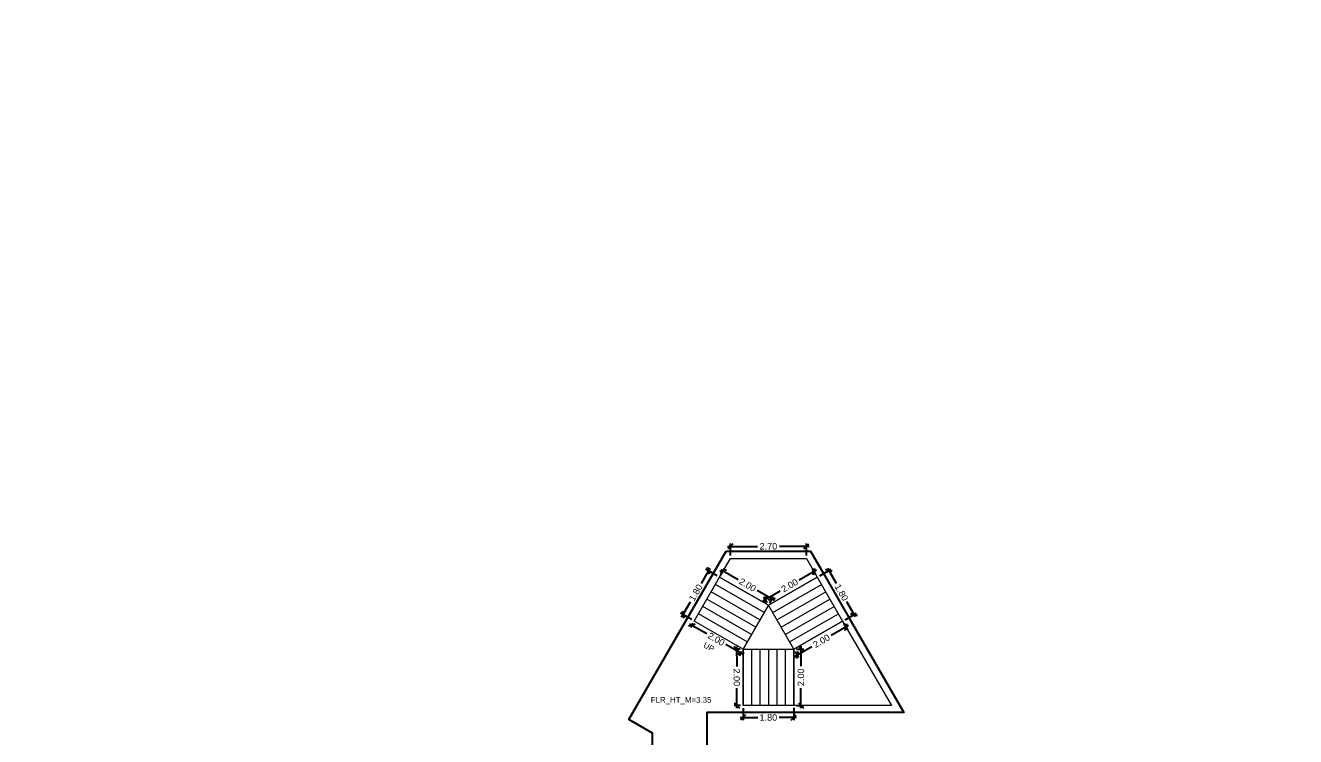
# Model space of a CAD drawing. Header units: metres. Extents: x 256329 to 886268, y -249371 to 355.
# Drawn here: x 287414.93 to 287460.01, y -1110.48 to -1085.22 of the extents above; entities that cross this region are included whole.
import ezdxf

# ---------------------------------------------------------------- set-up
doc = ezdxf.new("R2010")
doc.units = ezdxf.units.M
doc.header["$MEASUREMENT"] = 0
doc.header["$PDMODE"] = 35
doc.linetypes.add('CONTINOUS', pattern=[0])
doc.layers.get('0').update_dxf_attribs({"lineweight": 18})
doc.layers.get('Defpoints').update_dxf_attribs({"lineweight": 20})
doc.layers.add('A_TEXT', color=4, linetype='Continuous', lineweight=0, transparency=0.3)
doc.layers.add('BLK_2_FLR_33_STAIR_4', color=7, linetype='Continuous')
for name, color, linetype, lineweight in [('BLK_2_FLR_33_STAIR_4_FLIGHT_1', 7, 'Continuous', 0), ('BLK_2_FLR_33_STAIR_4_FLIGHT_2', 7, 'Continuous', 0), ('BLK_2_FLR_33_STAIR_4_FLIGHT_3', 7, 'Continuous', 0), ('BLK_2_FLR_33_STAIR_4_LANDING_2', 7, 'Continuous', 0), ('BLK_2_FLR_34_STAIR_4_LANDING_1', 7, 'Continuous', 0)]:
    doc.layers.add(name, color=color, linetype=linetype, lineweight=lineweight)
doc.styles.add('Arial', font='arial.ttf')
doc.styles.get("Standard").update_dxf_attribs({"font": 'arial.ttf'})
doc.dimstyles.new('METRIC DIM', dxfattribs={"dimtxt": 0.23, "dimasz": 0.18, "dimexe": 0.1, "dimexo": 0.1, "dimgap": 0.09, "dimtad": 0, "dimzin": 0, "dimdsep": 46, "dimtxsty": 'Standard', "dimblk": 'OBLIQUE', "dimcen": 0, "dimdle": 0.1, "dimclrd": 147, "dimclre": 147, "dimclrt": 7, "dimadec": 0, "dimazin": 0, "dimtfac": 1, "dimtofl": 0, "dimtmove": 0, "dimatfit": 2, "dimfxl": 0.125, "dimtolj": 1, "dimtzin": 0, "dimarcsym": 0})

# ---------------------------------------------------------------- blocks, each defined once
blk = doc.blocks.new('_Oblique')
at = {"color": 0, "linetype": 'ByBlock', "lineweight": -2}
blk.add_line((-0.5, -0.5), (0.5, 0.5), dxfattribs=at)
blk = doc.blocks.new('*D1714')
at = {"layer": 'BLK_2_FLR_33_STAIR_4_FLIGHT_2', "color": 147, "lineweight": -2, "transparency": 16777216}
for p, q in [((287443.39336, -1104.492252), (287443.703507, -1105.031989)), ((287443.120764, -1104.764227), (287443.529888, -1104.529134)), ((287444.389816, -1106.226345), (287444.079669, -1105.686608)), ((287444.017574, -1106.32491), (287444.426697, -1106.089817))]:
    blk.add_line(p, q, dxfattribs=at)
at = {"layer": 'Defpoints', "color": 0, "linetype": 'CONTINOUS', "transparency": 16777216}
for p in [(287443.03406, -1104.81405, 0.042641), (287444.339993, -1106.13964), (287443.930869, -1106.374733, 0.042641)]:
    blk.add_point(p, dxfattribs=at)
at = {"layer": 'BLK_2_FLR_33_STAIR_4_FLIGHT_2', "color": 147, "linetype": 'CONTINOUS', "lineweight": -2, "transparency": 16777216, "xscale": 0.18, "yscale": 0.18, "zscale": 0.18}
for p, rotation in [((287443.443183, -1104.578957), 119.882813), ((287444.339993, -1106.13964), 299.882813)]:
    blk.add_blockref('_Oblique', p, dxfattribs=dict(at, rotation=rotation))
at = {"layer": 'BLK_2_FLR_33_STAIR_4_FLIGHT_2', "color": 7, "linetype": 'CONTINOUS', "transparency": 16777216, "insert": (287443.891588, -1105.359299), "char_height": 0.23, "attachment_point": 5, "rotation": 299.8828126}
blk.add_mtext('\\A1;1.80', dxfattribs=at)
blk = doc.blocks.new('*D1715')
at = {"layer": 'BLK_2_FLR_34_STAIR_4_LANDING_1', "color": 147, "lineweight": -2, "transparency": 16777216}
for p, q in [((287439.605255, -1104.541864), (287440.221181, -1104.896008)), ((287439.614654, -1104.726136), (287439.741792, -1104.505018)), ((287441.513796, -1105.639233), (287440.897871, -1105.285089)), ((287441.349813, -1105.723814), (287441.476951, -1105.502696))]:
    blk.add_line(p, q, dxfattribs=at)
at = {"layer": 'Defpoints', "color": 0, "linetype": 'CONTINOUS', "transparency": 16777216}
for p in [(287439.564808, -1104.812827, 0.042641), (287441.299967, -1105.810505, 0.042641), (287441.427105, -1105.589388)]:
    blk.add_point(p, dxfattribs=at)
at = {"layer": 'BLK_2_FLR_34_STAIR_4_LANDING_1', "color": 147, "linetype": 'CONTINOUS', "lineweight": -2, "transparency": 16777216, "xscale": 0.18, "yscale": 0.18, "zscale": 0.18}
for p, rotation in [((287439.691946, -1104.591709), 150.102044), ((287441.427105, -1105.589388), 330.102044)]:
    blk.add_blockref('_Oblique', p, dxfattribs=dict(at, rotation=rotation))
at = {"layer": 'BLK_2_FLR_34_STAIR_4_LANDING_1', "color": 7, "linetype": 'CONTINOUS', "transparency": 16777216, "insert": (287440.559526, -1105.090549), "char_height": 0.23, "attachment_point": 5, "rotation": 330.1020442}
blk.add_mtext('\\A1;2.00', dxfattribs=at)
blk = doc.blocks.new('*D1716')
at = {"layer": 'BLK_2_FLR_33_STAIR_4_FLIGHT_2', "color": 147, "lineweight": -2, "transparency": 16777216}
for p, q in [((287443.005426, -1104.563508), (287442.390071, -1104.917107)), ((287442.984237, -1104.727345), (287442.868898, -1104.526627)), ((287441.097924, -1105.659609), (287441.713279, -1105.30601)), ((287441.250144, -1105.723801), (287441.134806, -1105.523082))]:
    blk.add_line(p, q, dxfattribs=at)
at = {"layer": 'Defpoints', "color": 0, "linetype": 'CONTINOUS', "transparency": 16777216}
for p in [(287442.918721, -1104.613331), (287443.03406, -1104.81405, 0.042641), (287441.299967, -1105.810505, 0.042641)]:
    blk.add_point(p, dxfattribs=at)
at = {"layer": 'BLK_2_FLR_33_STAIR_4_FLIGHT_2', "color": 147, "linetype": 'CONTINOUS', "lineweight": -2, "transparency": 16777216, "xscale": 0.18, "yscale": 0.18, "zscale": 0.18}
for p, rotation in [((287442.918721, -1104.613331), 29.88281300000001), ((287441.184629, -1105.609786), 209.882813)]:
    blk.add_blockref('_Oblique', p, dxfattribs=dict(at, rotation=rotation))
at = {"layer": 'BLK_2_FLR_33_STAIR_4_FLIGHT_2', "color": 7, "linetype": 'CONTINOUS', "transparency": 16777216, "insert": (287442.051675, -1105.111559), "char_height": 0.23, "attachment_point": 5, "rotation": 29.8828126}
blk.add_mtext('\\A1;2.00', dxfattribs=at)
blk = doc.blocks.new('*D1717')
at = {"layer": 'BLK_2_FLR_33_STAIR_4_FLIGHT_3', "color": 147, "lineweight": -2, "transparency": 16777216}
for p, q in [((287440.296778, -1107.371636), (287440.069499, -1107.372654)), ((287440.16905, -1107.272207), (287440.172227, -1107.982023)), ((287440.178899, -1109.472404), (287440.175721, -1108.762588)), ((287440.305732, -1109.371835), (287440.078452, -1109.372853))]:
    blk.add_line(p, q, dxfattribs=at)
at = {"layer": 'Defpoints', "color": 0, "linetype": 'CONTINOUS', "transparency": 16777216}
for p in [(287440.396777, -1107.371189, 0.042641), (287440.178451, -1109.372405), (287440.405731, -1109.371388, 0.042641)]:
    blk.add_point(p, dxfattribs=at)
at = {"layer": 'BLK_2_FLR_33_STAIR_4_FLIGHT_3', "color": 147, "linetype": 'CONTINOUS', "lineweight": -2, "transparency": 16777216, "xscale": 0.18, "yscale": 0.18, "zscale": 0.18}
for p, rotation in [((287440.169498, -1107.372206), 90.256477), ((287440.178451, -1109.372405), 270.256477)]:
    blk.add_blockref('_Oblique', p, dxfattribs=dict(at, rotation=rotation))
at = {"layer": 'BLK_2_FLR_33_STAIR_4_FLIGHT_3', "color": 7, "linetype": 'CONTINOUS', "transparency": 16777216, "insert": (287440.173974, -1108.372305), "char_height": 0.23, "attachment_point": 5, "rotation": 270.2564771}
blk.add_mtext('\\A1;2.00', dxfattribs=at)
blk = doc.blocks.new('*D1718')
at = {"layer": 'BLK_2_FLR_33_STAIR_4_FLIGHT_1', "color": 147, "lineweight": -2, "transparency": 16777216}
for p, q in [((287438.494846, -1106.466801), (287439.10926, -1106.821378)), ((287438.61512, -1106.458455), (287438.531474, -1106.603397)), ((287440.399743, -1107.566114), (287439.785329, -1107.211537)), ((287440.346793, -1107.457801), (287440.263148, -1107.602742))]:
    blk.add_line(p, q, dxfattribs=at)
at = {"layer": 'Defpoints', "color": 0, "linetype": 'CONTINOUS', "transparency": 16777216}
for p in [(287438.581458, -1106.516785), (287438.665103, -1106.371843, 0.042641), (287440.396777, -1107.371189, 0.042641)]:
    blk.add_point(p, dxfattribs=at)
at = {"layer": 'BLK_2_FLR_33_STAIR_4_FLIGHT_1', "color": 147, "linetype": 'CONTINOUS', "lineweight": -2, "transparency": 16777216, "xscale": 0.18, "yscale": 0.18, "zscale": 0.18}
for p, rotation in [((287438.581458, -1106.516785), 150.01084), ((287440.313131, -1107.51613), 330.01084)]:
    blk.add_blockref('_Oblique', p, dxfattribs=dict(at, rotation=rotation))
at = {"layer": 'BLK_2_FLR_33_STAIR_4_FLIGHT_1', "color": 7, "linetype": 'CONTINOUS', "transparency": 16777216, "insert": (287439.447295, -1107.016458), "char_height": 0.23, "attachment_point": 5, "rotation": 330.0108404}
blk.add_mtext('\\A1;2.00', dxfattribs=at)
blk = doc.blocks.new('*D1719')
at = {"layer": 'BLK_2_FLR_33_STAIR_4_LANDING_2', "color": 147, "lineweight": -2, "transparency": 16777216}
for p, q in [((287444.137169, -1106.533036), (287443.521814, -1106.886635)), ((287443.980692, -1106.461438), (287444.100287, -1106.669564)), ((287442.229667, -1107.629137), (287442.845021, -1107.275538)), ((287442.2466, -1107.457893), (287442.366194, -1107.666019))]:
    blk.add_line(p, q, dxfattribs=at)
at = {"layer": 'Defpoints', "color": 0, "linetype": 'CONTINOUS', "transparency": 16777216}
for p in [(287443.930869, -1106.374733, 0.042641), (287444.050464, -1106.582859), (287442.196777, -1107.371189, 0.042641)]:
    blk.add_point(p, dxfattribs=at)
at = {"layer": 'BLK_2_FLR_33_STAIR_4_LANDING_2', "color": 147, "linetype": 'CONTINOUS', "lineweight": -2, "transparency": 16777216, "xscale": 0.18, "yscale": 0.18, "zscale": 0.18}
for p, rotation in [((287444.050464, -1106.582859), 29.88281300000001), ((287442.316372, -1107.579314), 209.882813)]:
    blk.add_blockref('_Oblique', p, dxfattribs=dict(at, rotation=rotation))
at = {"layer": 'BLK_2_FLR_33_STAIR_4_LANDING_2', "color": 7, "linetype": 'CONTINOUS', "transparency": 16777216, "insert": (287443.183418, -1107.081087), "char_height": 0.23, "attachment_point": 5, "rotation": 29.8828126}
blk.add_mtext('\\A1;2.00', dxfattribs=at)
blk = doc.blocks.new('*D1720')
at = {"layer": 'BLK_2_FLR_33_STAIR_4_LANDING_2', "color": 147, "lineweight": -2, "transparency": 16777216}
for p, q in [((287442.296777, -1107.371189), (287442.552428, -1107.371189)), ((287442.452428, -1107.271189), (287442.452428, -1107.980902)), ((287442.452428, -1109.471189), (287442.452428, -1108.761475)), ((287442.296777, -1109.371189), (287442.552428, -1109.371189))]:
    blk.add_line(p, q, dxfattribs=at)
at = {"layer": 'Defpoints', "color": 0, "linetype": 'CONTINOUS', "transparency": 16777216}
for p in [(287442.196777, -1107.371189, 0.042641), (287442.196777, -1109.371189, 0.042641), (287442.452428, -1109.371189)]:
    blk.add_point(p, dxfattribs=at)
at = {"layer": 'BLK_2_FLR_33_STAIR_4_LANDING_2', "color": 147, "linetype": 'CONTINOUS', "lineweight": -2, "transparency": 16777216, "xscale": 0.18, "yscale": 0.18, "zscale": 0.18}
for p, rotation in [((287442.452428, -1107.371189), 90), ((287442.452428, -1109.371189), 270)]:
    blk.add_blockref('_Oblique', p, dxfattribs=dict(at, rotation=rotation))
at = {"layer": 'BLK_2_FLR_33_STAIR_4_LANDING_2', "color": 7, "linetype": 'CONTINOUS', "transparency": 16777216, "insert": (287442.452428, -1108.371189), "char_height": 0.23, "attachment_point": 5, "rotation": 90}
blk.add_mtext('\\A1;2.00', dxfattribs=at)
blk = doc.blocks.new('*D1721')
at = {"layer": 'BLK_2_FLR_33_STAIR_4_FLIGHT_1', "color": 147, "lineweight": -2, "transparency": 16777216}
for p, q in [((287439.219285, -1104.497969), (287438.908137, -1105.037129)), ((287439.478196, -1104.762844), (287439.08269, -1104.534597)), ((287438.219613, -1106.230209), (287438.530761, -1105.691049)), ((287438.578491, -1106.321859), (287438.182984, -1106.093613))]:
    blk.add_line(p, q, dxfattribs=at)
at = {"layer": 'Defpoints', "color": 0, "linetype": 'CONTINOUS', "transparency": 16777216}
for p in [(287439.564808, -1104.812827, 0.042641), (287438.269596, -1106.143597), (287438.665103, -1106.371843, 0.042641)]:
    blk.add_point(p, dxfattribs=at)
at = {"layer": 'BLK_2_FLR_33_STAIR_4_FLIGHT_1', "color": 147, "linetype": 'CONTINOUS', "lineweight": -2, "transparency": 16777216, "xscale": 0.18, "yscale": 0.18, "zscale": 0.18}
for p, rotation in [((287439.169302, -1104.584581), 60.01084000000001), ((287438.269596, -1106.143597), 240.01084)]:
    blk.add_blockref('_Oblique', p, dxfattribs=dict(at, rotation=rotation))
at = {"layer": 'BLK_2_FLR_33_STAIR_4_FLIGHT_1', "color": 7, "linetype": 'CONTINOUS', "transparency": 16777216, "insert": (287438.719449, -1105.364089), "char_height": 0.23, "attachment_point": 5, "rotation": 60.0108404}
blk.add_mtext('\\A1;1.80', dxfattribs=at)
blk = doc.blocks.new('*D1722')
at = {"layer": 'BLK_2_FLR_33_STAIR_4_FLIGHT_3', "color": 147, "lineweight": -2, "transparency": 16777216}
for p, q in [((287442.196777, -1109.45739), (287442.196777, -1109.898367)), ((287440.296777, -1109.798367), (287440.919277, -1109.798367)), ((287440.396777, -1109.471189), (287440.396777, -1109.898367)), ((287442.296777, -1109.798367), (287441.674277, -1109.798367))]:
    blk.add_line(p, q, dxfattribs=at)
at = {"layer": 'Defpoints', "color": 0, "linetype": 'CONTINOUS', "transparency": 16777216}
for p in [(287440.396777, -1109.371189, 0.042641), (287442.196777, -1109.35739, 0.042641), (287442.196777, -1109.798367)]:
    blk.add_point(p, dxfattribs=at)
at = {"layer": 'BLK_2_FLR_33_STAIR_4_FLIGHT_3', "color": 147, "linetype": 'CONTINOUS', "lineweight": -2, "transparency": 16777216, "xscale": 0.18, "yscale": 0.18, "zscale": 0.18, "rotation": 180}
blk.add_blockref('_Oblique', (287440.396777, -1109.798367), dxfattribs=at)
at = {"layer": 'BLK_2_FLR_33_STAIR_4_FLIGHT_3', "color": 147, "linetype": 'CONTINOUS', "lineweight": -2, "transparency": 16777216, "xscale": 0.18, "yscale": 0.18, "zscale": 0.18}
blk.add_blockref('_Oblique', (287442.196777, -1109.798367), dxfattribs=at)
at = {"layer": 'BLK_2_FLR_33_STAIR_4_FLIGHT_3', "color": 7, "linetype": 'CONTINOUS', "transparency": 16777216, "insert": (287441.296777, -1109.798367), "char_height": 0.23, "attachment_point": 5}
blk.add_mtext('\\A1;1.80', dxfattribs=at)
blk = doc.blocks.new('*D1723')
at = {"layer": 'BLK_2_FLR_34_STAIR_4_LANDING_1', "color": 147, "lineweight": -2, "transparency": 16777216}
for p, q in [((287439.848126, -1103.720397), (287440.90731, -1103.720397)), ((287439.948126, -1104.049612), (287439.948126, -1103.620397)), ((287442.747066, -1103.720397), (287441.687883, -1103.720397)), ((287442.647066, -1104.050276), (287442.647066, -1103.620397))]:
    blk.add_line(p, q, dxfattribs=at)
at = {"layer": 'Defpoints', "color": 0, "linetype": 'CONTINOUS', "transparency": 16777216}
for p in [(287442.647066, -1103.720397), (287439.948126, -1104.149612, 0.042641), (287442.647066, -1104.150276, 0.042641)]:
    blk.add_point(p, dxfattribs=at)
at = {"layer": 'BLK_2_FLR_34_STAIR_4_LANDING_1', "color": 147, "linetype": 'CONTINOUS', "lineweight": -2, "transparency": 16777216, "xscale": 0.18, "yscale": 0.18, "zscale": 0.18, "rotation": 180}
blk.add_blockref('_Oblique', (287439.948126, -1103.720397), dxfattribs=at)
at = {"layer": 'BLK_2_FLR_34_STAIR_4_LANDING_1', "color": 147, "linetype": 'CONTINOUS', "lineweight": -2, "transparency": 16777216, "xscale": 0.18, "yscale": 0.18, "zscale": 0.18}
blk.add_blockref('_Oblique', (287442.647066, -1103.720397), dxfattribs=at)
at = {"layer": 'BLK_2_FLR_34_STAIR_4_LANDING_1', "color": 7, "linetype": 'CONTINOUS', "transparency": 16777216, "insert": (287441.297596, -1103.720397), "char_height": 0.23, "attachment_point": 5}
blk.add_mtext('\\A1;2.70', dxfattribs=at)

msp = doc.modelspace()

# ---------------------------------------------------------------- linework, layer by layer
at = {"color": 5, "linetype": 'CONTINOUS'}
for p, q in [((287442.196777, -1107.371189, 0.085282), (287441.299967, -1105.810505, 0.085282)), ((287440.396777, -1107.371189, 0.085282), (287442.196777, -1107.371189, 0.085282))]:
    msp.add_line(p, q, dxfattribs=at)
at = {"color": 5, "linetype": 'CONTINOUS', "elevation": 0.085282}
msp.add_lwpolyline([(287440.396777, -1107.371189), (287441.299967, -1105.810505)], dxfattribs=at)
at = {"layer": 'BLK_2_FLR_33_STAIR_4', "color": 7, "linetype": 'CONTINOUS', "elevation": 0.085282}
msp.add_lwpolyline([(287439.801931, -1103.896258), (287442.792626, -1103.896993), (287443.253302, -1104.687149), (287444.150371, -1106.248284), (287446.101182, -1109.62617), (287439.108779, -1109.623144), (287439.10811, -1112.299736), (287438.818817, -1112.299663), (287437.433635, -1112.122098), (287437.180302, -1111.975887), (287437.180615, -1110.352946), (287436.349649, -1109.872736)], close=True, dxfattribs=at)
at = {"layer": 'BLK_2_FLR_33_STAIR_4_FLIGHT_1', "color": 3, "linetype": 'CONTINOUS'}
for p, q in [((287441.299967, -1105.810505, 0.085282), (287439.564808, -1104.812827, 0.085282)), ((287440.99658, -1106.331845, 0.085282), (287439.264907, -1105.332499, 0.085282)), ((287441.146531, -1106.072009, 0.085282), (287439.414857, -1105.072663, 0.085282)), ((287440.696679, -1106.851517, 0.085282), (287438.965005, -1105.852171, 0.085282)), ((287440.846629, -1106.591681, 0.085282), (287439.114956, -1105.592335, 0.085282)), ((287440.546728, -1107.111353, 0.085282), (287438.815054, -1106.112007, 0.085282)), ((287440.396777, -1107.371189, 0.085282), (287438.665103, -1106.371843, 0.085282))]:
    msp.add_line(p, q, dxfattribs=at)
at = {"layer": 'BLK_2_FLR_33_STAIR_4_FLIGHT_1', "ltscale": 0.05, "elevation": 0.085282}
msp.add_lwpolyline([(287441.299967, -1105.810505), (287440.396777, -1107.371189), (287438.665103, -1106.371843), (287439.564808, -1104.812827), (287441.299967, -1105.810505)], dxfattribs=at)
at = {"layer": 'BLK_2_FLR_33_STAIR_4_FLIGHT_2', "color": 3, "linetype": 'CONTINOUS'}
for p, q in [((287441.299967, -1105.810505, 0.085282), (287443.03406, -1104.81405, 0.085282)), ((287441.449435, -1106.070619, 0.085282), (287443.183528, -1105.074164, 0.085282)), ((287441.598904, -1106.330733, 0.085282), (287443.332996, -1105.334278, 0.085282)), ((287441.748372, -1106.590847, 0.085282), (287443.482465, -1105.594392, 0.085282)), ((287441.89784, -1106.850961, 0.085282), (287443.631933, -1105.854506, 0.085282)), ((287442.047309, -1107.111075, 0.085282), (287443.781401, -1106.114619, 0.085282)), ((287442.196777, -1107.371189, 0.085282), (287443.930869, -1106.374733, 0.085282))]:
    msp.add_line(p, q, dxfattribs=at)
at = {"layer": 'BLK_2_FLR_33_STAIR_4_FLIGHT_2', "color": 7, "linetype": 'CONTINOUS', "elevation": 0.085282}
msp.add_lwpolyline([(287443.03406, -1104.81405), (287443.930869, -1106.374733), (287442.196777, -1107.371189), (287441.299967, -1105.810505), (287443.03406, -1104.81405)], dxfattribs=at)
at = {"layer": 'BLK_2_FLR_33_STAIR_4_FLIGHT_3', "color": 3, "linetype": 'CONTINOUS'}
for p, q in [((287440.396777, -1107.371189, 0.085282), (287440.396777, -1109.371189, 0.085282)), ((287440.696777, -1107.371189, 0.085282), (287440.696777, -1109.371189, 0.085282)), ((287440.996777, -1107.371189, 0.085282), (287440.996777, -1109.371189, 0.085282)), ((287441.296777, -1107.371189, 0.085282), (287441.296777, -1109.371189, 0.085282)), ((287441.596777, -1107.371189, 0.085282), (287441.596777, -1109.371189, 0.085282)), ((287441.896777, -1107.371189, 0.085282), (287441.896777, -1109.371189, 0.085282)), ((287442.196777, -1107.371189, 0.085282), (287442.196777, -1109.371189, 0.085282))]:
    msp.add_line(p, q, dxfattribs=at)
at = {"layer": 'BLK_2_FLR_33_STAIR_4_FLIGHT_3', "color": 7, "linetype": 'CONTINOUS', "elevation": 0.085282}
msp.add_lwpolyline([(287440.396777, -1107.371189), (287442.196777, -1107.371189), (287442.196777, -1109.371189), (287440.396777, -1109.371189)], close=True, dxfattribs=at)
at = {"layer": 'BLK_2_FLR_33_STAIR_4_LANDING_2', "color": 7, "linetype": 'CONTINOUS', "elevation": 0.085282}
msp.add_lwpolyline([(287442.196777, -1107.371189), (287443.930869, -1106.374733), (287445.661812, -1109.371912), (287442.196777, -1109.371912), (287442.196777, -1107.371189)], dxfattribs=at)
at = {"layer": 'BLK_2_FLR_34_STAIR_4_LANDING_1', "color": 7, "linetype": 'CONTINOUS', "elevation": 0.085282}
msp.add_lwpolyline([(287439.948126, -1104.149612), (287442.647066, -1104.150276), (287443.03406, -1104.81405), (287441.299967, -1105.810505), (287439.564808, -1104.812827), (287439.948126, -1104.149612)], dxfattribs=at)

# ---------------------------------------------------------------- texts
at = {"layer": 'A_TEXT', "lineweight": 0, "insert": (287440.034627, -1107.863667, 0.085282), "char_height": 0.2, "width": 2.485498, "attachment_point": 9, "rotation": 331.8720228, "style": 'Arial'}
msp.add_mtext('\\pxi2.2673,qc;UP', dxfattribs=at)
at = {"layer": 'BLK_2_FLR_33_STAIR_4', "color": 7, "linetype": 'CONTINOUS', "insert": (287437.124618, -1109.073187, 0.042641), "char_height": 0.2, "attachment_point": 1}
msp.add_mtext_dynamic_manual_height_columns('FLR_HT_M=3.35', width=2.272281, gutter_width=0.405, heights=[0.300679], dxfattribs=at)

# ---------------------------------------------------------------- dimensions: what is measured, and where the dimension line sits
at = {"layer": 'BLK_2_FLR_33_STAIR_4_FLIGHT_1', "color": 1, "linetype": 'CONTINOUS'}
dim = msp.add_aligned_dim(p1=(287439.564808, -1104.812827, 0.085282), p2=(287438.665103, -1106.371843, 0.085282), distance=-0.456642, dimstyle='METRIC DIM', override={"dimfxl": 0.18}, dxfattribs=at)
dim.commit()
dim.dimension.update_dxf_attribs({"geometry": '*D1721', "text_midpoint": (287438.719449, -1105.364089, 0.042641)})
at = {"layer": 'BLK_2_FLR_33_STAIR_4_FLIGHT_1', "color": 2, "linetype": 'CONTINOUS'}
dim = msp.add_aligned_dim(p1=(287440.396777, -1107.371189, 0.085282), p2=(287438.665103, -1106.371843, 0.085282), distance=0.167346, dimstyle='METRIC DIM', override={"dimfxl": 0.18}, dxfattribs=at)
dim.commit()
dim.dimension.update_dxf_attribs({"geometry": '*D1718', "text_midpoint": (287439.447295, -1107.016458, 0.042641)})
at = {"layer": 'BLK_2_FLR_33_STAIR_4_FLIGHT_2', "color": 2, "linetype": 'CONTINOUS'}
dim = msp.add_aligned_dim(p1=(287441.299967, -1105.810505, 0.085282), p2=(287443.03406, -1104.81405, 0.085282), distance=0.231498, dimstyle='METRIC DIM', override={"dimfxl": 0.18}, dxfattribs=at)
dim.commit()
dim.dimension.update_dxf_attribs({"geometry": '*D1716', "text_midpoint": (287442.051675, -1105.111559, 0.042641)})
at = {"layer": 'BLK_2_FLR_33_STAIR_4_FLIGHT_2', "color": 1, "linetype": 'CONTINOUS'}
dim = msp.add_aligned_dim(p1=(287443.03406, -1104.81405, 0.085282), p2=(287443.930869, -1106.374733, 0.085282), distance=0.471859, dimstyle='METRIC DIM', override={"dimfxl": 0.18}, dxfattribs=at)
dim.commit()
dim.dimension.update_dxf_attribs({"geometry": '*D1714', "text_midpoint": (287443.891588, -1105.359299, 0.042641)})
at = {"layer": 'BLK_2_FLR_33_STAIR_4_FLIGHT_3', "color": 2, "linetype": 'CONTINOUS'}
dim = msp.add_aligned_dim(p1=(287440.396777, -1107.371189, 0.085282), p2=(287440.405731, -1109.371388, 0.085282), distance=-0.227282, dimstyle='METRIC DIM', override={"dimfxl": 0.18}, dxfattribs=at)
dim.commit()
dim.dimension.update_dxf_attribs({"geometry": '*D1717', "text_midpoint": (287440.173974, -1108.372305, 0.042641)})
at = {"layer": 'BLK_2_FLR_33_STAIR_4_FLIGHT_3', "color": 1, "linetype": 'CONTINOUS'}
dim = msp.add_linear_dim(base=(287442.196777, -1109.798367, 0.042641), p1=(287440.396777, -1109.371189, 0.085282), p2=(287442.196777, -1109.35739, 0.085282), dimstyle='METRIC DIM', override={"dimfxl": 0.18}, dxfattribs=at)
dim.commit()
dim.dimension.update_dxf_attribs({"geometry": '*D1722', "text_midpoint": (287441.296777, -1109.798367, 0.042641)})
at = {"layer": 'BLK_2_FLR_33_STAIR_4_LANDING_2', "color": 1, "linetype": 'CONTINOUS'}
dim = msp.add_aligned_dim(p1=(287442.196777, -1107.371189, 0.085282), p2=(287443.930869, -1106.374733, 0.085282), distance=-0.24004, dimstyle='METRIC DIM', override={"dimfxl": 0.18}, dxfattribs=at)
dim.commit()
dim.dimension.update_dxf_attribs({"geometry": '*D1719', "text_midpoint": (287443.183418, -1107.081087, 0.042641)})
at = {"layer": 'BLK_2_FLR_33_STAIR_4_LANDING_2', "color": 2, "linetype": 'CONTINOUS'}
dim = msp.add_aligned_dim(p1=(287442.196777, -1107.371189, 0.085282), p2=(287442.196777, -1109.371189, 0.085282), distance=0.255651, dimstyle='METRIC DIM', override={"dimfxl": 0.18}, dxfattribs=at)
dim.commit()
dim.dimension.update_dxf_attribs({"geometry": '*D1720', "text_midpoint": (287442.452428, -1108.371189, 0.042641)})
at = {"layer": 'BLK_2_FLR_34_STAIR_4_LANDING_1', "color": 1, "linetype": 'CONTINOUS'}
dim = msp.add_linear_dim(base=(287442.647066, -1103.720397, 0.042641), p1=(287439.948126, -1104.149612, 0.085282), p2=(287442.647066, -1104.150276, 0.085282), dimstyle='METRIC DIM', override={"dimfxl": 0.18}, dxfattribs=at)
dim.commit()
dim.dimension.update_dxf_attribs({"geometry": '*D1723', "text_midpoint": (287441.297596, -1103.720397, 0.042641)})
at = {"layer": 'BLK_2_FLR_34_STAIR_4_LANDING_1', "color": 2, "linetype": 'CONTINOUS'}
dim = msp.add_aligned_dim(p1=(287439.564808, -1104.812827, 0.085282), p2=(287441.299967, -1105.810505, 0.085282), distance=0.255062, dimstyle='METRIC DIM', override={"dimfxl": 0.18}, dxfattribs=at)
dim.commit()
dim.dimension.update_dxf_attribs({"geometry": '*D1715', "text_midpoint": (287440.559526, -1105.090549, 0.042641)})

doc.saveas('drawing.dxf')
